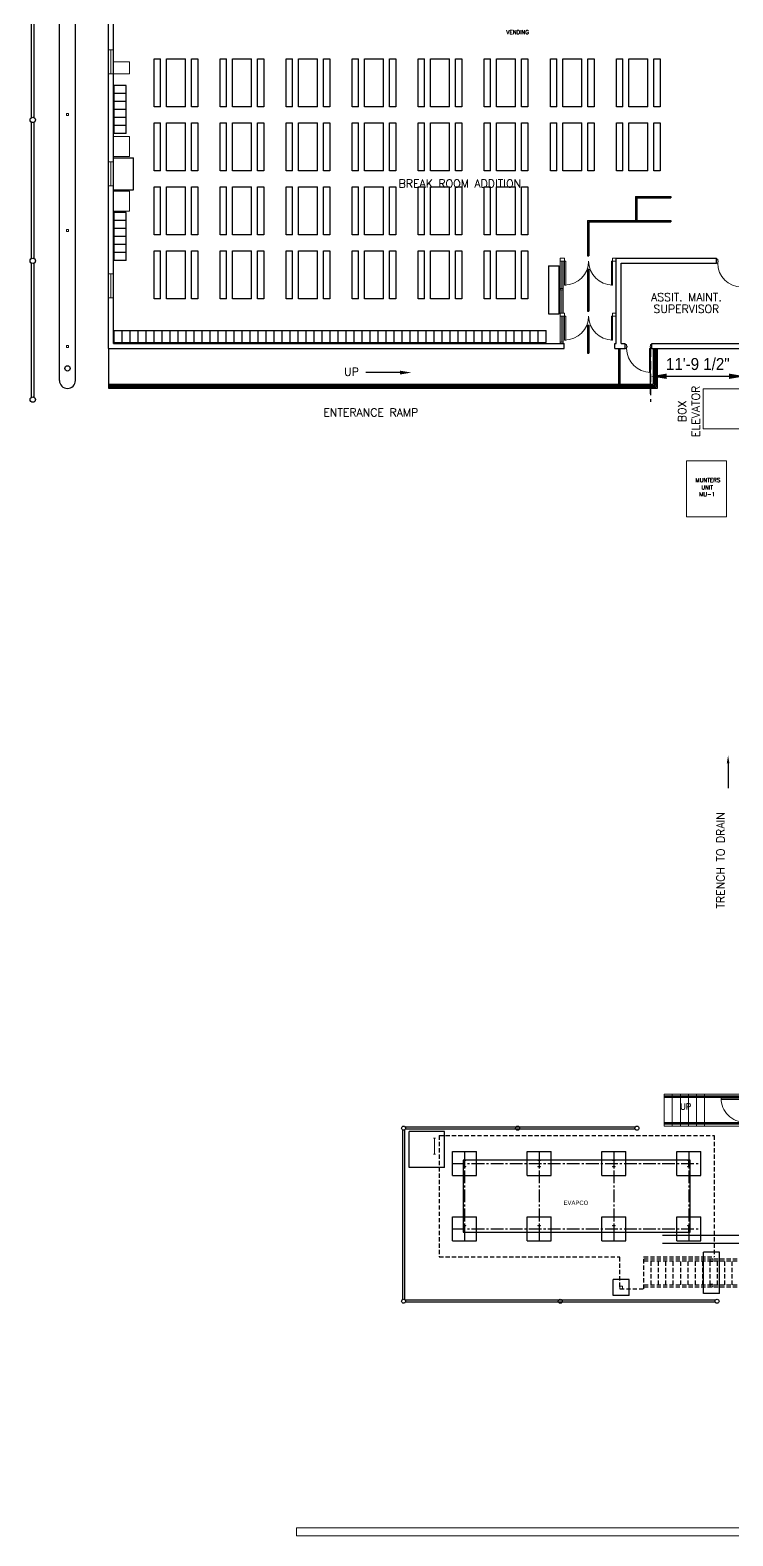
# Model space of a CAD drawing. Header units: inches. Extents: x -578 to 4567, y -980 to 6106.
# Drawn here: x -578 to 476, y 486 to 2745 of the extents above; entities that cross this region are included whole.
import ezdxf
from ezdxf.enums import TextEntityAlignment as Align

# ---------------------------------------------------------------- set-up
doc = ezdxf.new("R2010")
doc.units = ezdxf.units.IN
doc.header["$LTSCALE"] = 25.4
doc.header["$MEASUREMENT"] = 0
for name, pattern in [('CENTER2', [1.125, 0.75, -0.125, 0.125, -0.125]), ('DASHED', [0.75, 0.5, -0.25]), ('HIDDEN', [0.375, 0.25, -0.125])]:
    doc.linetypes.add(name, pattern=pattern)
doc.layers.get('0').update_dxf_attribs({"linetype": 'CONTINUOUS', "lineweight": 20})
doc.layers.get('Defpoints').update_dxf_attribs({"linetype": 'CONTINUOUS'})
for name, color, linetype in [('A-ABOVE', 193, 'DASHED'), ('A-COL-GRID', 8, 'CENTER2'), ('A-CONC', 106, 'CONTINUOUS'), ('A-COUNTER', 4, 'CONTINUOUS'), ('A-DIMS', 1, 'CONTINUOUS'), ('A-FENCE', 1, 'CONTINUOUS'), ('A-FURN', 12, 'CONTINUOUS'), ('A-RAIL', 2, 'CONTINUOUS'), ('A-ROOMNAME', 6, 'CONTINUOUS'), ('A-TEXT', 2, 'CONTINUOUS'), ('A-WALL-CMU', 30, 'CONTINUOUS')]:
    doc.layers.add(name, color=color, linetype=linetype)
doc.layers.add('A-AMONIA', color=7, linetype='CONTINUOUS', true_color=0x920ef1)
doc.layers.add('A-EVAPS', color=30, linetype='CONTINUOUS', true_color=0xff7f00)
for name, color, linetype, lineweight in [('A-COLUMNS', 6, 'CONTINUOUS', 20), ('A-CURB', 13, 'CONTINUOUS', 20), ('A-DOOR', 1, 'CONTINUOUS', 20), ('A-EQ', 111, 'CONTINUOUS', 20), ('A-STAIR', 4, 'CONTINUOUS', 20), ('A-WINDOW', 4, 'CONTINUOUS', 20)]:
    doc.layers.add(name, color=color, linetype=linetype, lineweight=lineweight)
doc.styles.add('3-32', font='arial.ttf', dxfattribs={"width": 0.9, "height": 0.09375})
doc.styles.add('ROMANS', font='romans')
doc.styles.add('SIMPLEX', font='simplex')
doc.dimstyles.new('3-32', dxfattribs={"dimtxt": 0.09375, "dimasz": 0.125, "dimexe": 0.0625, "dimexo": 0.0625, "dimgap": 0.04688, "dimtad": 1, "dimdec": 5, "dimzin": 3, "dimdsep": 46, "dimlunit": 4, "dimtxsty": '3-32', "dimcen": 0.09375, "dimaunit": 1, "dimadec": 0, "dimazin": 0, "dimtfac": 1, "dimtdec": 5, "dimtix": 1, "dimtmove": 2, "dimatfit": 3, "dimfxl": 1, "dimfrac": 2, "dimtolj": 1, "dimtzin": 1, "dimarcsym": 0})

# ---------------------------------------------------------------- blocks, each defined once
blk = doc.blocks.new('TABLE')
at = {"color": 0}
for p, q in [((0, 65.5), (72, 65.5)), ((0, 56), (0, 65.5)), ((72, 56), (0, 56)), ((72, 47), (0, 47)), ((0, 18.5), (0, 47)), ((72, 65.5), (72, 56)), ((72, 47), (72, 18.5)), ((72, 18.5), (0, 18.5)), ((72, 9.5), (0, 9.5)), ((0, 0), (0, 9.5)), ((72, 0), (0, 0)), ((72, 9.5), (72, 0))]:
    blk.add_line(p, q, dxfattribs=at)
blk = doc.blocks.new('DOOR')
at = {"color": 0}
for p, q in [((-1.75, 0), (-1.75, 36)), ((-1.75, 36), (0, 36)), ((0, 36), (0, 0)), ((-38, -5.75), (-38, 0)), ((-38, 0), (-36, 0)), ((-36, 0), (-36, -1.75)), ((0, 0), (-1.75, 0)), ((0, -1.75), (0, 0)), ((0, 0), (2, 0)), ((2, 0), (2, -5.75)), ((-36, -5.75), (-38, -5.75)), ((-36, -1.75), (-35.375, -1.75)), ((-36, -3.625), (-36, -5.75)), ((-35.375, -3.625), (-36, -3.625)), ((-35.375, -1.75), (-35.375, -3.625)), ((-0.625, -1.75), (0, -1.75)), ((-0.625, -3.625), (-0.625, -1.75)), ((0, -3.625), (-0.625, -3.625)), ((0, -5.75), (0, -3.625)), ((2, -5.75), (0, -5.75))]:
    blk.add_line(p, q, dxfattribs=at)
at = {"color": 0, "lineweight": 15}
blk.add_arc((0, 0), 36, 90, 180, dxfattribs=at)
blk = doc.blocks.new('LOCKERS 3')
at = {"color": 0}
for p, q in [((0, 0), (0, 18)), ((0, 18), (36, 18)), ((0, 0), (36, 0)), ((12, 0), (12, 18)), ((24, 0), (24, 18)), ((36, 0), (36, 18))]:
    blk.add_line(p, q, dxfattribs=at)
blk = doc.blocks.new('*D31')
at = {"layer": 'A-DIMS', "color": 0, "lineweight": -2, "transparency": 16777216}
for p, q in [((352.5, 2199.5), (352.5, 2237.7)), ((494, 2199.5), (494, 2237.7)), ((376.5, 2225.7), (470, 2225.7))]:
    blk.add_line(p, q, dxfattribs=at)
at = {"layer": 'A-DIMS', "color": 0, "transparency": 16777216}
for points in [[(376.5, 2229.7), (376.5, 2221.7), (352.5, 2225.7)], [(470, 2229.7), (470, 2221.7), (494, 2225.7)]]:
    blk.add_solid(points, dxfattribs=at)
at = {"layer": 'Defpoints', "color": 0, "transparency": 16777216}
for p in [(494, 2225.7), (352.5, 2187.5), (494, 2187.5)]:
    blk.add_point(p, dxfattribs=at)
at = {"layer": 'A-DIMS', "color": 0, "transparency": 16777216, "insert": (423.2, 2244), "char_height": 18, "attachment_point": 5, "style": '3-32'}
blk.add_mtext('\\A1;11\'-9 1/2"', dxfattribs=at)

msp = doc.modelspace()

# ---------------------------------------------------------------- linework, layer by layer
at = {"layer": 'A-ABOVE'}
msp.add_line((352.5, 2267.5), (352.5, 2187.483641), dxfattribs=at)
at = {"layer": 'A-ABOVE', "linetype": 'HIDDEN'}
for p, q in [((35.5, 1087.005), (35.5, 905.005)), ((35.5, 1087.005), (447.5, 1087.005)), ((447.5, 1087.005), (447.5, 905.005)), ((35.5, 905.005), (306.5, 905.005)), ((306.5, 860.01), (306.5, 905.005)), ((342.5, 857.01), (342.5, 905.005)), ((342.5, 905.005), (447.5, 905.005)), ((342.5, 902.01), (497, 902.01)), ((342.5, 899.01), (497, 899.01)), ((353.5, 863.01), (353.5, 899.01)), ((364.5, 863.01), (364.5, 899.01)), ((375.5, 863.01), (375.5, 899.01)), ((386.5, 863.01), (386.5, 899.01)), ((397.5, 863.01), (397.5, 899.01)), ((408.5, 863.01), (408.5, 899.01)), ((419.5, 863.01), (419.5, 899.01)), ((430.5, 863.01), (430.5, 899.01)), ((441.5, 863.01), (441.5, 899.01)), ((452.5, 863.01), (452.5, 899.01)), ((463.5, 863.01), (463.5, 899.01)), ((474.5, 863.01), (474.5, 899.01)), ((342.5, 863.01), (497, 863.01)), ((342.5, 860.01), (497, 860.01)), ((306.5, 857.01), (342.5, 857.01))]:
    msp.add_line(p, q, dxfattribs=at)
at = {"layer": 'A-AMONIA'}
for p, q in [((370.109243, 937.303436), (635.144342, 937.303436)), ((370.109243, 925.303436), (647.144342, 925.303436))]:
    msp.add_line(p, q, dxfattribs=at)
at = {"layer": 'A-COL-GRID'}
for p, q in [((73.5, 1063.005), (73.5, 929.005)), ((185.5, 1063.005), (185.5, 929.005)), ((297.5, 1063.005), (297.5, 929.005)), ((409.5, 1063.005), (409.5, 929.005)), ((55.5, 1045.005), (427.5, 1045.005)), ((55.5, 947.005), (427.5, 947.005))]:
    msp.add_line(p, q, dxfattribs=at)
at = {"layer": 'A-COLUMNS'}
for p, q in [((-520.5, 2620), (-523.5, 2620)), ((-523.5, 2620), (-523.5, 2617)), ((-520.5, 2620), (-520.5, 2617)), ((-520.5, 2617), (-523.5, 2617)), ((-520.5, 2446), (-523.5, 2446)), ((-523.5, 2446), (-523.5, 2443)), ((-520.5, 2443), (-523.5, 2443)), ((-520.5, 2446), (-520.5, 2443)), ((-523.5, 2269), (-523.5, 2272)), ((-520.5, 2272), (-523.5, 2272)), ((-520.5, 2269), (-523.5, 2269)), ((-520.5, 2269), (-520.5, 2272)), ((445.5, 902.01), (441.5, 902.01)), ((441.5, 902.01), (441.5, 898.01)), ((445.5, 898.01), (441.5, 898.01)), ((445.5, 902.01), (445.5, 898.01)), ((310.5, 861.01), (306.5, 861.01)), ((306.5, 861.01), (306.5, 857.01)), ((310.5, 861.01), (310.5, 857.01)), ((445.5, 864.01), (441.5, 864.01)), ((441.5, 864.01), (441.5, 860.01)), ((445.5, 860.01), (441.5, 860.01)), ((445.5, 864.01), (445.5, 860.01)), ((310.5, 857.01), (306.5, 857.01))]:
    msp.add_line(p, q, dxfattribs=at)
for points in [[(73.5, 1050), (75.5, 1050), (75.5, 1049.73), (74.0325, 1049.73, 0.4142135624), (73.615, 1049.3125), (73.615, 1040.6975, 0.4142135624), (74.0325, 1040.28), (75.5, 1040.28), (75.5, 1040.01), (71.5, 1040.01), (71.5, 1040.28), (72.9675, 1040.28, 0.4142135624), (73.385, 1040.6975), (73.385, 1049.3125, 0.4142135624), (72.9675, 1049.73), (71.5, 1049.73), (71.5, 1050), (73.5, 1050)], [(185.5, 1050), (187.5, 1050), (187.5, 1049.73), (186.0325, 1049.73, 0.4142135624), (185.615, 1049.3125), (185.615, 1040.6975, 0.4142135624), (186.0325, 1040.28), (187.5, 1040.28), (187.5, 1040.01), (183.5, 1040.01), (183.5, 1040.28), (184.9675, 1040.28, 0.4142135624), (185.385, 1040.6975), (185.385, 1049.3125, 0.4142135624), (184.9675, 1049.73), (183.5, 1049.73), (183.5, 1050), (185.5, 1050)], [(297.5, 1050), (299.5, 1050), (299.5, 1049.73), (298.0325, 1049.73, 0.4142135624), (297.615, 1049.3125), (297.615, 1040.6975, 0.4142135624), (298.0325, 1040.28), (299.5, 1040.28), (299.5, 1040.01), (295.5, 1040.01), (295.5, 1040.28), (296.9675, 1040.28, 0.4142135624), (297.385, 1040.6975), (297.385, 1049.3125, 0.4142135624), (296.9675, 1049.73), (295.5, 1049.73), (295.5, 1050), (297.5, 1050)], [(409.5, 1050), (411.5, 1050), (411.5, 1049.73), (410.0325, 1049.73, 0.4142135624), (409.615, 1049.3125), (409.615, 1040.6975, 0.4142135624), (410.0325, 1040.28), (411.5, 1040.28), (411.5, 1040.01), (407.5, 1040.01), (407.5, 1040.28), (408.9675, 1040.28, 0.4142135624), (409.385, 1040.6975), (409.385, 1049.3125, 0.4142135624), (408.9675, 1049.73), (407.5, 1049.73), (407.5, 1050), (409.5, 1050)], [(73.5, 952), (75.5, 952), (75.5, 951.73), (74.0325, 951.73, 0.4142135624), (73.615, 951.3125), (73.615, 942.6975, 0.4142135624), (74.0325, 942.28), (75.5, 942.28), (75.5, 942.01), (71.5, 942.01), (71.5, 942.28), (72.9675, 942.28, 0.4142135624), (73.385, 942.6975), (73.385, 951.3125, 0.4142135624), (72.9675, 951.73), (71.5, 951.73), (71.5, 952), (73.5, 952)], [(185.5, 952), (187.5, 952), (187.5, 951.73), (186.0325, 951.73, 0.4142135624), (185.615, 951.3125), (185.615, 942.6975, 0.4142135624), (186.0325, 942.28), (187.5, 942.28), (187.5, 942.01), (183.5, 942.01), (183.5, 942.28), (184.9675, 942.28, 0.4142135624), (185.385, 942.6975), (185.385, 951.3125, 0.4142135624), (184.9675, 951.73), (183.5, 951.73), (183.5, 952), (185.5, 952)], [(297.5, 952), (299.5, 952), (299.5, 951.73), (298.0325, 951.73, 0.4142135624), (297.615, 951.3125), (297.615, 942.6975, 0.4142135624), (298.0325, 942.28), (299.5, 942.28), (299.5, 942.01), (295.5, 942.01), (295.5, 942.28), (296.9675, 942.28, 0.4142135624), (297.385, 942.6975), (297.385, 951.3125, 0.4142135624), (296.9675, 951.73), (295.5, 951.73), (295.5, 952), (297.5, 952)], [(409.5, 952), (411.5, 952), (411.5, 951.73), (410.0325, 951.73, 0.4142135624), (409.615, 951.3125), (409.615, 942.6975, 0.4142135624), (410.0325, 942.28), (411.5, 942.28), (411.5, 942.01), (407.5, 942.01), (407.5, 942.28), (408.9675, 942.28, 0.4142135624), (409.385, 942.6975), (409.385, 951.3125, 0.4142135624), (408.9675, 951.73), (407.5, 951.73), (407.5, 952), (409.5, 952)]]:
    msp.add_lwpolyline(points, format="xyb", dxfattribs=at)
at = {"layer": 'A-CONC'}
for p, q in [((-534, 2219.5), (-534, 2831.5)), ((-510, 2219.5), (-510, 2831.5)), ((-460.5, 2267.5), (-460.5, 2208)), ((357, 2214), (357, 2267.5)), ((363, 2208), (363, 2267.5)), ((-460.5, 2214), (357, 2214)), ((-460.5, 2208), (363, 2208)), ((55.5, 1027.005), (55.5, 1063.005)), ((55.5, 1063.005), (91.5, 1063.005)), ((91.5, 1027.005), (91.5, 1063.005)), ((167.5, 1027.005), (167.5, 1063.005)), ((167.5, 1063.005), (203.5, 1063.005)), ((203.5, 1027.005), (203.5, 1063.005)), ((279.5, 1027.005), (279.5, 1063.005)), ((279.5, 1063.005), (315.5, 1063.005)), ((315.5, 1027.005), (315.5, 1063.005)), ((391.5, 1027.005), (391.5, 1063.005)), ((391.5, 1063.005), (427.5, 1063.005)), ((427.5, 1027.005), (427.5, 1063.005)), ((55.5, 1027.005), (91.5, 1027.005)), ((167.5, 1027.005), (203.5, 1027.005)), ((279.5, 1027.005), (315.5, 1027.005)), ((391.5, 1027.005), (427.5, 1027.005)), ((55.5, 929.005), (55.5, 965.005)), ((55.5, 965.005), (91.5, 965.005)), ((91.5, 929.005), (91.5, 965.005)), ((167.5, 929.005), (167.5, 965.005)), ((167.5, 965.005), (203.5, 965.005)), ((203.5, 929.005), (203.5, 965.005)), ((279.5, 929.005), (279.5, 965.005)), ((279.5, 965.005), (315.5, 965.005)), ((315.5, 929.005), (315.5, 965.005)), ((391.5, 929.005), (391.5, 965.005)), ((391.5, 965.005), (427.5, 965.005)), ((427.5, 929.005), (427.5, 965.005)), ((55.5, 929.005), (91.5, 929.005)), ((167.5, 929.005), (203.5, 929.005)), ((279.5, 929.005), (315.5, 929.005)), ((391.5, 929.005), (427.5, 929.005)), ((431.5, 850.01), (431.5, 912.01)), ((455.5, 912.01), (431.5, 912.01)), ((455.5, 850.01), (455.5, 912.01)), ((296.5, 847.01), (296.5, 871.01)), ((320.5, 871.01), (296.5, 871.01)), ((320.5, 847.01), (320.5, 871.01)), ((320.5, 847.01), (296.5, 847.01)), ((455.5, 850.01), (431.5, 850.01))]:
    msp.add_line(p, q, dxfattribs=at)
msp.add_arc((-522, 2219.5), 12, 180, 0, dxfattribs=at)
at = {"layer": 'A-COUNTER'}
for p, q in [((-453, 2553.5), (-423, 2553.5)), ((-453, 2505.5), (-453, 2553.5)), ((-423, 2505.5), (-423, 2553.5)), ((-453, 2505.5), (-423, 2505.5))]:
    msp.add_line(p, q, dxfattribs=at)
at = {"layer": 'A-CURB'}
for p, q in [((-178.5, 486.5), (-178.5, 498.5)), ((-178.5, 498.5), (495, 498.5)), ((495, 486.5), (-178.5, 486.5))]:
    msp.add_line(p, q, dxfattribs=at)
at = {"layer": 'A-DOOR'}
for p, q in [((223.5, 2398.5), (225.25, 2398.5)), ((223.5, 2362.5), (223.5, 2398.5)), ((225.25, 2398.5), (225.25, 2362.5)), ((295.5, 2398.5), (293.75, 2398.5)), ((293.75, 2398.5), (293.75, 2362.5)), ((295.5, 2362.5), (295.5, 2398.5)), ((225.25, 2362.5), (223.5, 2362.5)), ((293.75, 2362.5), (295.5, 2362.5)), ((223.5, 2316), (225.25, 2316)), ((223.5, 2280), (223.5, 2316)), ((225.25, 2316), (225.25, 2280)), ((295.5, 2316), (293.75, 2316)), ((293.75, 2316), (293.75, 2280)), ((295.5, 2280), (295.5, 2316)), ((225.25, 2280), (223.5, 2280)), ((293.75, 2280), (295.5, 2280))]:
    msp.add_line(p, q, dxfattribs=at)
for centre, start, end in [((223.5, 2398.5), 270, 0), ((295.5, 2398.5), 180, 270), ((223.5, 2316), 270, 0), ((295.5, 2316), 180, 270)]:
    msp.add_arc(centre, 36, start, end, dxfattribs=at)
at = {"layer": 'A-EQ'}
for p, q in [((-453, 2697.5), (-429, 2697.5)), ((-453, 2679.5), (-453, 2697.5)), ((-429, 2679.5), (-429, 2697.5)), ((-453, 2679.5), (-429, 2679.5)), ((-453, 2585.5), (-429, 2585.5)), ((-453, 2555.5), (-453, 2585.5)), ((-429, 2555.5), (-429, 2585.5)), ((-453, 2555.5), (-429, 2555.5)), ((-453, 2503.5), (-429, 2503.5)), ((-453, 2473.5), (-453, 2503.5)), ((-429, 2473.5), (-429, 2503.5)), ((-453, 2473.5), (-429, 2473.5)), ((431, 2206.928168), (491, 2206.928168)), ((431, 2146.928168), (431, 2206.928168)), ((431, 2146.928168), (491, 2146.928168)), ((406.3165, 2099.128892), (406.3165, 2015.128892)), ((406.3165, 2099.128892), (466.3165, 2099.128892)), ((466.3165, 2099.128892), (466.3165, 2015.128892)), ((406.3165, 2015.128892), (466.3165, 2015.128892))]:
    msp.add_line(p, q, dxfattribs=at)
at = {"layer": 'A-EVAPS'}
for p, q in [((411.5, 1050), (71.5, 1050)), ((71.5, 1050), (71.5, 942.01)), ((411.5, 942.01), (411.5, 1050)), ((71.5, 942.01), (411.5, 942.01))]:
    msp.add_line(p, q, dxfattribs=at)
at = {"layer": 'A-FENCE'}
for p, q in [((43.5, 1093.005), (-9.5, 1093.005)), ((-9.5, 1039.005), (-9.5, 1093.005)), ((43.5, 1039.005), (43.5, 1093.005)), ((43.5, 1039.005), (-9.5, 1039.005))]:
    msp.add_line(p, q, dxfattribs=at)
at = {"layer": 'A-FURN'}
for p, q in [((199.169085, 2391.423962), (199.169085, 2319.423962)), ((199.169085, 2391.423962), (215.169085, 2391.423962)), ((215.169085, 2319.423962), (215.169085, 2391.423962)), ((199.169085, 2319.423962), (215.169085, 2319.423962))]:
    msp.add_line(p, q, dxfattribs=at)
at = {"layer": 'A-RAIL'}
for p, q in [((-576, 2613.630768), (-576, 2814.723398)), ((-572, 2613.630768), (-572, 2814.723398)), ((-576, 2402.297435), (-576, 2606.702565)), ((-572, 2402.297435), (-572, 2606.702565)), ((330, 2495.5), (383, 2495.5)), ((330, 2495.5), (330, 2459.5)), ((330, 2493.5), (383, 2493.5)), ((332, 2493.5), (332, 2459.5)), ((383, 2495.5), (383, 2493.5)), ((258, 2459.5), (383, 2459.5)), ((258, 2459.5), (258, 2406.5)), ((260, 2457.5), (383, 2457.5)), ((260, 2457.5), (260, 2406.5)), ((383, 2459.5), (383, 2457.5)), ((-576, 2194.276602), (-576, 2395.369232)), ((-572, 2194.276602), (-572, 2395.369232)), ((258, 2406.5), (260, 2406.5)), ((258, 2386.5), (258, 2323.5)), ((258, 2386.5), (260, 2386.5)), ((260, 2386.5), (260, 2323.5)), ((258, 2323.5), (260, 2323.5)), ((258, 2302.5), (258, 2260.5)), ((258, 2302.5), (260, 2302.5)), ((260, 2302.5), (260, 2260.5)), ((258, 2260.5), (260, 2260.5)), ((304.5, 2267.5), (304.5, 2212)), ((306.5, 2267.5), (306.5, 2212)), ((359, 2212), (359, 2267.5)), ((361, 2210), (361, 2267.5)), ((-460.5, 2212), (359, 2212)), ((-460.5, 2210), (361, 2210)), ((495, 1146), (373, 1146)), ((495, 1144), (373, 1144)), ((-19.5, 1095.401924), (-19.5, 841.098076)), ((-16.5, 1095.401924), (-16.5, 841.098076)), ((329.401924, 1099.5), (-15.401924, 1099.5)), ((329.401924, 1096.5), (-15.401924, 1096.5)), ((495, 1106), (373, 1106)), ((495, 1104), (373, 1104)), ((449.401924, 840), (-15.401924, 840)), ((449.401924, 837), (-15.401924, 837))]:
    msp.add_line(p, q, dxfattribs=at)
for centre, radius in [((-574, 2610.166667), 4), ((-574, 2398.833333), 4), ((-522, 2237.5), 4), ((-574, 2190.8125), 4), ((-18, 1098), 3), ((153, 1098), 3), ((332, 1098), 3), ((-18, 838.5), 3), ((217, 838.5), 3), ((452, 838.5), 3)]:
    msp.add_circle(centre, radius, dxfattribs=at)
at = {"layer": 'A-STAIR'}
for p, q in [((495, 1149), (373, 1149)), ((373, 1101), (373, 1149)), ((385, 1101), (385, 1149)), ((397, 1101), (397, 1149)), ((409, 1101), (409, 1149)), ((421, 1101), (421, 1149)), ((433, 1101), (433, 1149)), ((495, 1101), (373, 1101)), ((30, 1083.005), (27, 1083.005)), ((28.5, 1059.005), (28.5, 1083.005)), ((30, 1059.005), (27, 1059.005))]:
    msp.add_line(p, q, dxfattribs=at)
at = {"layer": 'A-TEXT'}
for p, q in [((-23.372023, 2231.245862), (-74.840178, 2231.245862)), ((468.593113, 1645.153664), (468.593113, 1607.893821))]:
    msp.add_line(p, q, dxfattribs=at)
for points in [[(-23.372023, 2234.125862), (-23.372023, 2228.365862), (-6.092023, 2231.245862)], [(466.644771, 1645.153664), (470.644771, 1645.153664), (468.644771, 1657.153664)]]:
    msp.add_solid(points, dxfattribs=at)
at = {"layer": 'A-WALL-CMU'}
for p, q in [((-460.5, 2267.5), (-460.5, 2795.5)), ((-453, 2275), (-453, 2788)), ((301, 2403), (451, 2403)), ((301, 2275), (301, 2403)), ((308.5, 2395.5), (451, 2395.5)), ((308.5, 2275), (308.5, 2395.5)), ((451, 2395.5), (451, 2403)), ((-460.5, 2267.5), (223, 2267.5)), ((-453, 2275), (223, 2275)), ((223, 2267.5), (223, 2275)), ((299, 2275), (301, 2275)), ((299, 2267.5), (299, 2275)), ((299, 2267.5), (314.5, 2267.5)), ((308.5, 2275), (314.5, 2275)), ((314.5, 2267.5), (314.5, 2275)), ((354.5, 2267.5), (354.5, 2275)), ((354.5, 2275), (499, 2275)), ((354.5, 2267.5), (499, 2267.5))]:
    msp.add_line(p, q, dxfattribs=at)
at = {"layer": 'A-WINDOW'}
for p, q in [((-460.5, 2715.5), (-453, 2715.5)), ((-457, 2715.5), (-457, 2679.5)), ((-460.5, 2679.5), (-453, 2679.5)), ((-460.5, 2547.5), (-453, 2547.5)), ((-457, 2547.5), (-457, 2511.5)), ((-460.5, 2511.5), (-453, 2511.5)), ((217, 2275), (217, 2403)), ((217, 2403), (223.5, 2403)), ((221.5, 2398.5), (217, 2398.5)), ((219.25, 2398.5), (219.25, 2357.5)), ((223.5, 2398.5), (221.5, 2398.5)), ((221.5, 2320.5), (221.5, 2398.5)), ((223.5, 2398.5), (223.5, 2403)), ((295.5, 2403), (301, 2403)), ((295.5, 2398.5), (295.5, 2403)), ((295.5, 2398.5), (301, 2398.5)), ((-460.5, 2379.5), (-453, 2379.5)), ((-457, 2379.5), (-457, 2343.5)), ((221.5, 2357.5), (217, 2357.5)), ((221.5, 2355.5), (217, 2355.5)), ((219.25, 2355.5), (219.25, 2320.5)), ((-460.5, 2343.5), (-453, 2343.5)), ((221.5, 2320.5), (217, 2320.5)), ((221.5, 2316), (217, 2316)), ((219.25, 2316), (219.25, 2277)), ((221.5, 2320.5), (223.5, 2320.5)), ((221.5, 2275), (221.5, 2316)), ((223.5, 2316), (221.5, 2316)), ((223.5, 2320.5), (223.5, 2316)), ((295.5, 2320.5), (301, 2320.5)), ((295.5, 2316), (295.5, 2320.5)), ((295.5, 2316), (301, 2316)), ((217, 2277), (221.5, 2277))]:
    msp.add_line(p, q, dxfattribs=at)

# ---------------------------------------------------------------- block references
at = {"layer": 'A-DOOR', "xscale": -1, "rotation": 180}
for p in [(489, 2395.5), (352.5, 2267.5)]:
    msp.add_blockref('DOOR', p, dxfattribs=at)
at = {"layer": 'A-DOOR', "rotation": 89.99999999999999}
msp.add_blockref('DOOR', (494, 1143), dxfattribs=at)
at = {"layer": 'A-FURN'}
for name, p, rotation in [('TABLE', (-391.9334, 2702.011936), 270), ('TABLE', (-292.9334, 2702.011936), 270), ('TABLE', (-193.9334, 2702.011936), 270), ('TABLE', (-94.9334, 2702.011936), 270), ('TABLE', (4.0666, 2702.011936), 270), ('TABLE', (103.0666, 2702.011936), 270), ('TABLE', (202.0666, 2702.011936), 270), ('TABLE', (301.0666, 2702.011936), 270), ('LOCKERS 3', (-434, 2625.793562), 90), ('LOCKERS 3', (-434, 2589.793562), 90), ('TABLE', (-391.9334, 2606.011936), 270), ('TABLE', (-292.9334, 2606.011936), 270), ('TABLE', (-193.9334, 2606.011936), 270), ('TABLE', (-94.9334, 2606.011936), 270), ('TABLE', (4.0666, 2606.011936), 270), ('TABLE', (103.0666, 2606.011936), 270), ('TABLE', (202.0666, 2606.011936), 270), ('TABLE', (301.0666, 2606.011936), 270), ('TABLE', (-391.9334, 2510.011936), 270), ('TABLE', (-292.9334, 2510.011936), 270), ('TABLE', (-193.9334, 2510.011936), 270), ('TABLE', (-94.9334, 2510.011936), 270), ('TABLE', (4.0666, 2510.011936), 270), ('TABLE', (103.0666, 2510.011936), 270), ('LOCKERS 3', (-434, 2435.137884), 90), ('LOCKERS 3', (-434, 2399.137884), 90), ('TABLE', (-391.9334, 2414.011936), 270), ('TABLE', (-292.9334, 2414.011936), 270), ('TABLE', (-193.9334, 2414.011936), 270), ('TABLE', (-94.9334, 2414.011936), 270), ('TABLE', (4.0666, 2414.011936), 270), ('TABLE', (103.0666, 2414.011936), 270)]:
    msp.add_blockref(name, p, dxfattribs=dict(at, rotation=rotation))
for p in [(-452, 2276.5), (-416, 2276.5), (-380, 2276.5), (-344, 2276.5), (-308, 2276.5), (-272, 2276.5), (-236, 2276.5), (-200, 2276.5), (-164, 2276.5), (-128, 2276.5), (-92, 2276.5), (-56, 2276.5), (-20, 2276.5), (16, 2276.5), (52, 2276.5), (88, 2276.5), (124, 2276.5), (160, 2276.5)]:
    msp.add_blockref('LOCKERS 3', p, dxfattribs=at)

# ---------------------------------------------------------------- texts
at = {"layer": 'A-EVAPS', "insert": (221.868994, 989.288762), "char_height": 6.48, "attachment_point": 1, "style": '3-32'}
msp.add_mtext_dynamic_manual_height_columns('EVAPCO', width=15.63978886, gutter_width=32.4, heights=[0], dxfattribs=at)
at = {"layer": 'A-ROOMNAME', "style": 'SIMPLEX'}
for s, p in [('BREAK ROOM ADDITION', (66.374381, 2514.787534)), ('ASSIT. MAINT.', (406.118608, 2344.55192)), ('SUPERVISOR', (406.118608, 2326.770498))]:
    msp.add_text(s, height=12, dxfattribs=at).set_placement(p, align=Align.MIDDLE)
at = {"layer": 'A-STAIR', "style": 'SIMPLEX'}
msp.add_text('UP', height=9, dxfattribs=at).set_placement((405.010329, 1130.273888), align=Align.MIDDLE)
at = {"layer": 'A-TEXT'}
for s, height, style, p in [('VENDING', 6, 'ROMANS', (153.002725, 2741.843033)), ('UP', 12, 'SIMPLEX', (-96.128609, 2232.523738)), ('ENTERANCE RAMP', 12, 'SIMPLEX', (-67.138423, 2171.557627)), ('MUNTERS', 6, 'ROMANS', (438.347262, 2070.158394)), ('UNIT', 6, 'ROMANS', (437.255475, 2059.030702)), ('MU-1', 6, 'ROMANS', (437.255475, 2048.775774))]:
    msp.add_text(s, height=height, dxfattribs=dict(at, style=style)).set_placement(p, align=Align.MIDDLE)
at = {"layer": 'A-TEXT', "style": 'SIMPLEX'}
for s, p in [('ELEVATOR', (420.168622, 2173.048258)), ('BOX', (399.597194, 2173.048258))]:
    msp.add_text(s, height=12, rotation=90, dxfattribs=at).set_placement(p, align=Align.MIDDLE)
msp.add_text('TRENCH TO DRAIN', height=12, rotation=90, dxfattribs=at).set_placement((463.346753, 1427.431635))

# ---------------------------------------------------------------- dimensions: what is measured, and where the dimension line sits
at = {"layer": 'A-DIMS'}
dim = msp.add_linear_dim(base=(494, 2225.680815), p1=(352.5, 2187.483641), p2=(494, 2187.483641), dimstyle='3-32', override={"dimpost": '\\X'}, dxfattribs=at)
dim.commit()
dim.dimension.update_dxf_attribs({"geometry": '*D31', "text_midpoint": (423.25, 2243.988732)})

doc.saveas('drawing.dxf')
